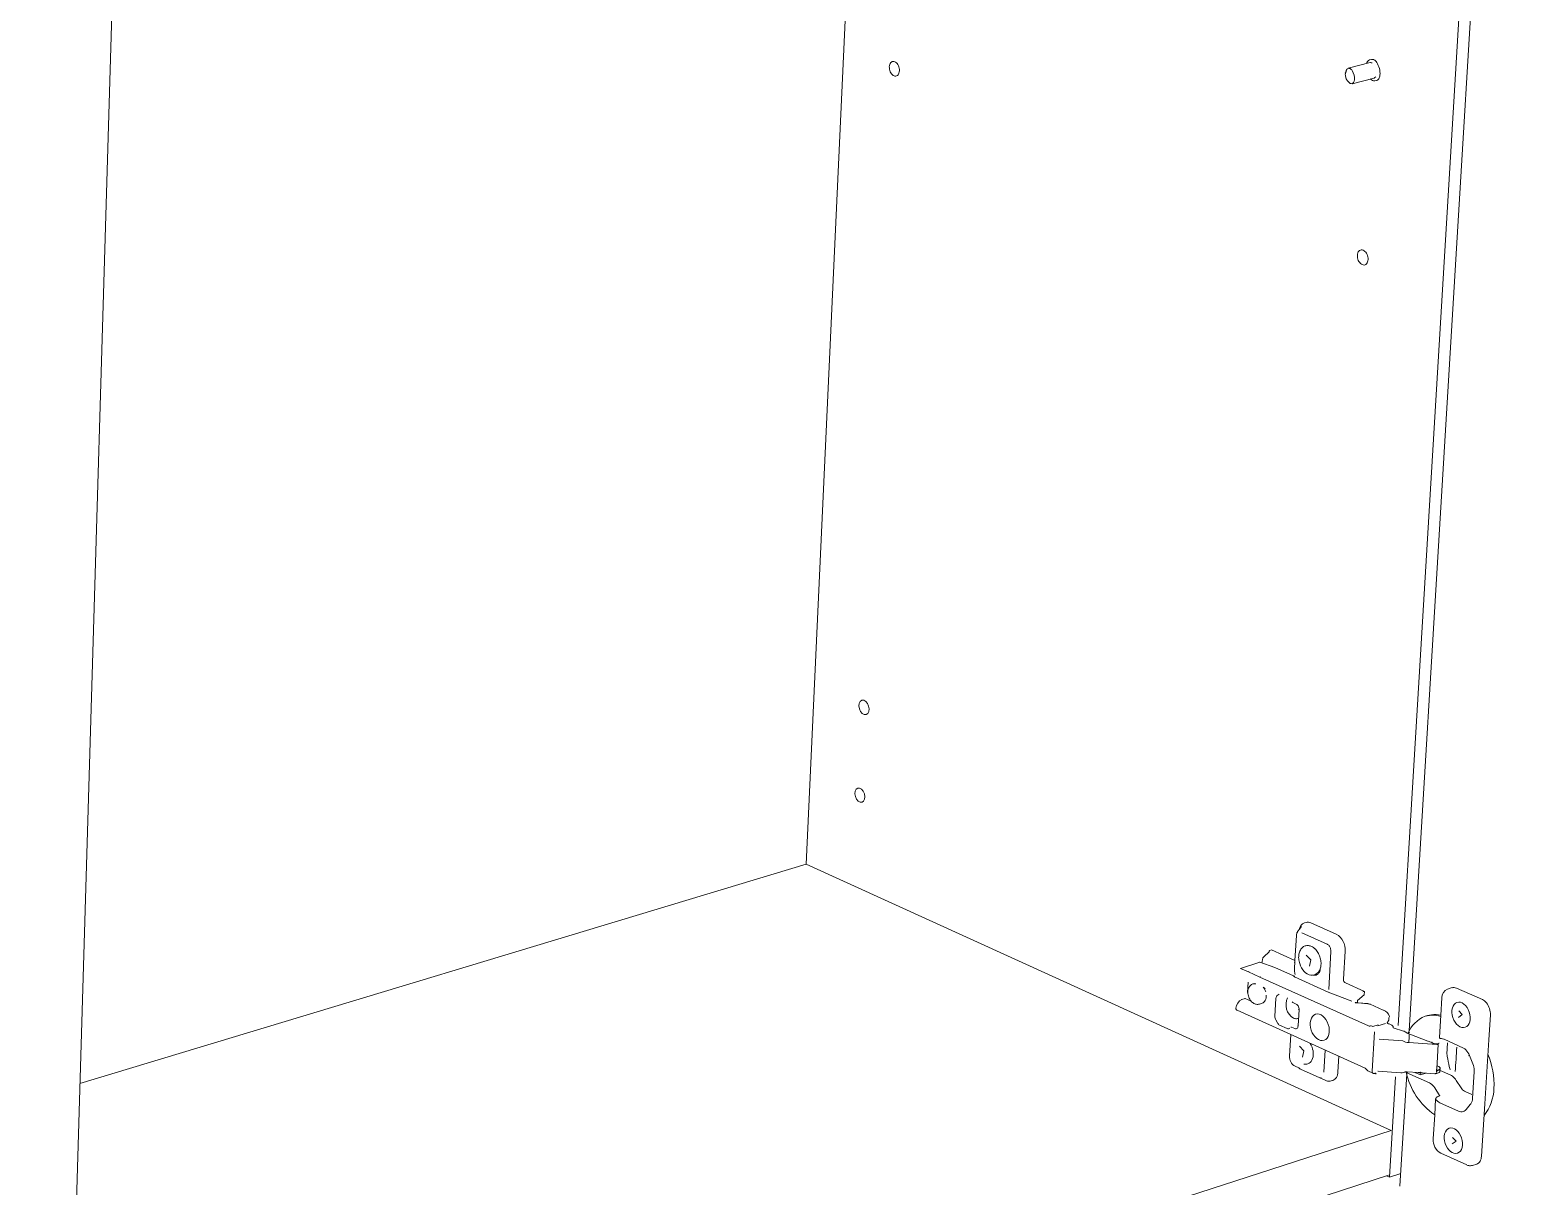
# Model space of a CAD drawing. Header units: metres. Extents: x -6.4 to 35.9, y -8.9 to 6.5.
# Drawn here: x 19.411 to 19.997, y -5.334 to -4.88 of the extents above; entities that cross this region are included whole.
import ezdxf

# ---------------------------------------------------------------- set-up
doc = ezdxf.new("R2010")
doc.units = ezdxf.units.M
doc.header["$MEASUREMENT"] = 0
doc.layers.add('PDF15_Geometry_Num_Penna__7_Num_Penna__7_Num_Penna__7_Num_Penna__7', color=7, linetype='Continuous', lineweight=18)

msp = doc.modelspace()

# ---------------------------------------------------------------- linework, layer by layer
at = {"layer": 'PDF15_Geometry_Num_Penna__7_Num_Penna__7_Num_Penna__7_Num_Penna__7', "color": 7, "linetype": 'Continuous', "lineweight": 18, "flags": 128}
for points in [[(19.94809, -5.27093), (19.99213, -4.53943)], [(19.95242, -5.27296), (19.9967, -4.54016)], [(19.42514, -5.48055), (19.45123, -4.60583)], [(19.73466, -4.79735), (19.71566, -5.20759)], [(19.93709, -4.89318), (19.92842, -4.8954)], [(19.93864, -4.89925), (19.92997, -4.90146)], [(19.43073, -5.29364), (19.71566, -5.20759)], [(19.71566, -5.20759), (19.94525, -5.31206)], [(19.90876, -5.23379), (19.90858, -5.23405), (19.90847, -5.23427), (19.90832, -5.23453), (19.90821, -5.23486), (19.90814, -5.23522), (19.9081, -5.23562), (19.90755, -5.24537)], [(19.90876, -5.23379), (19.90917, -5.23328)], [(19.92167, -5.24184), (19.92167, -5.24155), (19.92162, -5.24122), (19.92155, -5.24092), (19.92148, -5.24062), (19.92136, -5.24037), (19.92126, -5.24007), (19.92111, -5.23985), (19.92096, -5.23963), (19.92078, -5.23942), (19.9206, -5.23923), (19.92037, -5.23908), (19.92016, -5.23894), (19.91019, -5.23453)], [(19.91189, -5.23048), (19.91236, -5.23037), (19.91281, -5.23037), (19.91332, -5.23048), (19.9138, -5.23062)], [(19.89837, -5.24125), (19.89771, -5.24147)], [(19.89837, -5.24125), (19.90755, -5.24537), (19.90733, -5.24896)], [(19.90939, -5.24662), (19.90928, -5.24614), (19.90917, -5.24566), (19.90909, -5.24518), (19.90902, -5.2447), (19.90898, -5.24422), (19.90902, -5.24378), (19.90906, -5.24335), (19.90909, -5.2429), (19.90921, -5.2425), (19.90931, -5.2421), (19.90946, -5.2417), (19.90965, -5.24132), (19.90983, -5.24099), (19.91009, -5.2407), (19.91031, -5.2404), (19.9106, -5.24014), (19.9109, -5.23997), (19.91119, -5.23982), (19.91152, -5.23967), (19.91185, -5.2396), (19.91215, -5.23953), (19.91248, -5.23953), (19.91281, -5.23953), (19.91314, -5.2396), (19.91357, -5.23971), (19.91401, -5.23986), (19.91442, -5.24011), (19.91475, -5.2403), (19.91508, -5.24055), (19.91538, -5.24085), (19.91541, -5.24089)], [(19.91541, -5.24089), (19.91567, -5.24113), (19.91596, -5.24146), (19.91626, -5.24184), (19.91652, -5.24224), (19.91674, -5.24264), (19.91696, -5.24309), (19.91714, -5.24354), (19.91733, -5.24397), (19.91747, -5.24445), (19.91758, -5.24493), (19.91766, -5.24537), (19.91773, -5.24584), (19.91777, -5.24631), (19.91777, -5.24676), (19.91773, -5.24724), (19.91766, -5.24768), (19.91766, -5.24783)], [(19.89373, -5.2461), (19.89378, -5.2461), (19.89381, -5.2461), (19.89378, -5.2461), (19.89378, -5.24606), (19.89373, -5.24606), (19.8937, -5.24606), (19.89366, -5.24606), (19.89366, -5.2461), (19.89362, -5.2461), (19.89366, -5.2461), (19.89373, -5.2461), (19.88617, -5.24849)], [(19.92989, -5.26139), (19.92063, -5.25786), (19.9073, -5.25187), (19.90701, -5.25143), (19.89965, -5.24812), (19.89373, -5.2461)], [(19.89451, -5.24632), (19.89462, -5.2461), (19.89469, -5.24588), (19.89472, -5.24562), (19.89477, -5.24512)], [(19.89476, -5.24512), (19.8948, -5.24486), (19.89487, -5.2446), (19.89498, -5.24438), (19.89513, -5.24415), (19.89531, -5.24397)], [(19.89748, -5.24181), (19.89748, -5.24206), (19.89531, -5.24397)], [(19.89771, -5.24146), (19.89759, -5.24151), (19.89752, -5.24165), (19.89748, -5.2418)], [(19.91195, -5.24332), (19.91373, -5.2451), (19.9132, -5.24758)], [(19.92078, -5.25676), (19.92167, -5.24184)], [(19.88617, -5.24849), (19.88926, -5.24985)], [(19.88925, -5.24985), (19.89377, -5.25191)], [(19.89378, -5.2519), (19.93644, -5.27105)], [(19.90722, -5.25149), (19.90748, -5.2519), (19.90744, -5.2519)], [(19.90734, -5.24896), (19.90734, -5.24926), (19.90734, -5.24956), (19.90737, -5.24985), (19.90744, -5.25014), (19.90748, -5.25047), (19.90758, -5.25088)], [(19.88896, -5.25793), (19.88918, -5.25393)], [(19.89359, -5.26253), (19.89329, -5.2626), (19.89296, -5.26264), (19.89267, -5.26264), (19.89234, -5.2626), (19.89205, -5.26253), (19.89175, -5.26241), (19.89142, -5.26227), (19.89113, -5.26208), (19.89083, -5.26186), (19.89054, -5.26157), (19.89025, -5.26128), (19.89002, -5.26095), (19.88977, -5.26054), (19.88959, -5.26015), (19.8894, -5.25974), (19.88926, -5.25929), (19.88914, -5.25885), (19.8891, -5.25841), (19.88907, -5.25797), (19.88907, -5.25753), (19.8891, -5.25709), (19.88921, -5.25668), (19.88933, -5.25628), (19.88952, -5.25591), (19.88973, -5.25558), (19.88995, -5.25529), (19.89025, -5.25503), (19.8905, -5.25484), (19.89076, -5.2547), (19.89105, -5.25458)], [(19.89172, -5.25437), (19.89105, -5.25458)], [(19.8922, -5.25458), (19.89179, -5.25451), (19.89142, -5.25451), (19.89105, -5.25458)], [(19.8959, -5.25647), (19.89564, -5.25623), (19.89539, -5.25607), (19.89521, -5.25595), (19.89502, -5.25588)], [(19.89608, -5.25774), (19.89587, -5.25716), (19.89564, -5.25657), (19.89535, -5.25607)], [(19.90134, -5.25864), (19.90057, -5.25918)], [(19.92732, -5.25423), (19.93481, -5.25756), (19.93415, -5.25774)], [(19.93481, -5.25756), (19.93474, -5.25882), (19.93206, -5.26116)], [(19.96918, -5.25607), (19.96958, -5.25598), (19.97003, -5.25598), (19.97046, -5.25607), (19.9709, -5.25621), (19.98108, -5.26073)], [(19.89359, -5.26253), (19.89465, -5.2622), (19.89502, -5.26205), (19.89535, -5.26179), (19.89564, -5.26146), (19.89587, -5.26106), (19.89608, -5.26062), (19.8962, -5.26009), (19.89627, -5.25951), (19.89627, -5.25896)], [(19.90009, -5.26021), (19.89965, -5.26733)], [(19.90057, -5.25918), (19.90039, -5.25932), (19.90024, -5.25958), (19.90013, -5.25988), (19.90009, -5.26021)], [(19.90674, -5.26191), (19.90664, -5.26182), (19.90652, -5.26172), (19.90641, -5.2616)], [(19.90803, -5.2625), (19.90674, -5.26191)], [(19.90803, -5.26249), (19.90828, -5.26267), (19.90854, -5.26289), (19.90876, -5.26318), (19.90895, -5.26356), (19.90909, -5.26392), (19.90917, -5.26433), (19.90917, -5.26469), (19.90902, -5.26462), (19.90898, -5.26455)], [(19.90917, -5.26469), (19.9088, -5.27105), (19.90866, -5.27093), (19.90861, -5.27086)], [(19.93199, -5.26205), (19.93203, -5.26186), (19.93203, -5.26168), (19.93206, -5.26116)], [(19.93232, -5.26208), (19.93611, -5.26234), (19.93611, -5.26237)], [(19.98108, -5.26073), (19.98152, -5.26095), (19.98193, -5.26128), (19.98237, -5.26165), (19.98274, -5.26208), (19.9831, -5.26256), (19.9834, -5.26311), (19.98365, -5.26366), (19.98388, -5.26424), (19.98406, -5.26488), (19.98413, -5.26549), (19.98421, -5.26609), (19.98421, -5.26668), (19.98358, -5.27652)], [(19.93504, -5.28763), (19.8848, -5.26495)], [(19.89965, -5.26733), (19.89969, -5.26767), (19.89973, -5.26804), (19.89987, -5.26841), (19.90002, -5.26874)], [(19.90002, -5.26874), (19.90068, -5.26992)], [(19.90068, -5.26992), (19.90087, -5.27018), (19.90105, -5.27038), (19.90127, -5.27058), (19.90149, -5.27072)], [(19.94022, -5.27058), (19.93808, -5.27124)], [(19.94304, -5.27014), (19.94011, -5.27109)], [(19.94441, -5.27028), (19.94415, -5.27021), (19.94389, -5.27009)], [(19.94614, -5.27176), (19.94609, -5.27157), (19.94606, -5.27143), (19.94603, -5.27127), (19.94591, -5.27116), (19.94577, -5.27098), (19.94559, -5.27079), (19.94533, -5.27064), (19.94507, -5.27053), (19.94477, -5.27039), (19.94448, -5.27028), (19.94445, -5.27028), (19.94441, -5.27028)], [(19.95951, -5.26704), (19.95863, -5.2673), (19.95944, -5.26709), (19.96029, -5.26693), (19.96117, -5.2669), (19.96204, -5.2669), (19.96293, -5.26697), (19.96381, -5.26712), (19.96473, -5.26738)], [(19.95951, -5.26704), (19.96032, -5.26683), (19.96117, -5.26668), (19.96205, -5.2666), (19.96293, -5.2666), (19.96385, -5.26672), (19.96477, -5.26687)], [(19.96477, -5.26686), (19.96421, -5.27565)], [(19.97171, -5.26772), (19.97322, -5.26663), (19.97188, -5.2652)], [(19.90149, -5.27072), (19.90454, -5.27208)], [(19.90454, -5.27208), (19.9048, -5.27215), (19.90506, -5.27215), (19.90527, -5.27208), (19.90549, -5.27193)], [(19.90619, -5.27153), (19.90744, -5.27211)], [(19.90744, -5.27211), (19.90774, -5.27222), (19.908, -5.27219), (19.90825, -5.27211), (19.90847, -5.27193), (19.90861, -5.27171), (19.90873, -5.27138), (19.9088, -5.27105)], [(19.93644, -5.27105), (19.93665, -5.27112), (19.93688, -5.27112)], [(19.93809, -5.27124), (19.93779, -5.27112), (19.93746, -5.27105), (19.93717, -5.27105), (19.93687, -5.27112)], [(19.93787, -5.28884), (19.93879, -5.27336)], [(19.94984, -5.27694), (19.94062, -5.2763)], [(19.95102, -5.27352), (19.95076, -5.27334), (19.95043, -5.27317), (19.95014, -5.27307), (19.94609, -5.27183)], [(19.95102, -5.27352), (19.95157, -5.27388), (19.95183, -5.27407), (19.95216, -5.27421), (19.95246, -5.27435)], [(19.95209, -5.27421), (19.95227, -5.27381), (19.95246, -5.27343)], [(19.9522, -5.27762), (19.95224, -5.2772), (19.95227, -5.27671), (19.95231, -5.27628), (19.95234, -5.27579), (19.95234, -5.27538), (19.95238, -5.27501), (19.95242, -5.27472), (19.95242, -5.27451)], [(19.95973, -5.27704), (19.95262, -5.27432)], [(19.96594, -5.27623), (19.96546, -5.27609), (19.96502, -5.27598), (19.96458, -5.27598), (19.96436, -5.27586), (19.96425, -5.27576), (19.96421, -5.27564)], [(19.96614, -5.27629), (19.9737, -5.27976), (19.97417, -5.28009), (19.97458, -5.28049), (19.97502, -5.28097), (19.97538, -5.28148), (19.97572, -5.28208), (19.97598, -5.28267)], [(19.98358, -5.27652), (19.98204, -5.30158)], [(19.9093, -5.27907), (19.91108, -5.28085), (19.91054, -5.28334)], [(19.91887, -5.28916), (19.91939, -5.28057)], [(19.9522, -5.27762), (19.95157, -5.27755), (19.95095, -5.27741), (19.95036, -5.2772), (19.94984, -5.27694)], [(19.96318, -5.27811), (19.96315, -5.27826), (19.96315, -5.2784), (19.9522, -5.27762)], [(19.95977, -5.27704), (19.96145, -5.27777)], [(19.96127, -5.27737), (19.96127, -5.27755), (19.96135, -5.2777), (19.96145, -5.27777)], [(19.96374, -5.27796), (19.96334, -5.27807), (19.96293, -5.27811), (19.96253, -5.27811), (19.96216, -5.27803), (19.96179, -5.27793), (19.96146, -5.27777)], [(19.96315, -5.2784), (19.96337, -5.2784), (19.96359, -5.27836), (19.96373, -5.27829), (19.96377, -5.27821)], [(19.96319, -5.28817), (19.96377, -5.27822)], [(19.96736, -5.2777), (19.96717, -5.2822)], [(19.90902, -5.28755), (19.90914, -5.28763), (19.90942, -5.28784), (19.90972, -5.28799), (19.90968, -5.28791), (19.90965, -5.28784)], [(19.91964, -5.29247), (19.90972, -5.28799)], [(19.92236, -5.29244), (19.92276, -5.29225), (19.92317, -5.292), (19.9235, -5.29166), (19.92379, -5.29126), (19.92405, -5.29079), (19.92423, -5.29023), (19.92435, -5.28964), (19.92442, -5.28902), (19.92479, -5.28299)], [(19.93537, -5.28796), (19.93533, -5.28787), (19.93526, -5.28781), (19.93518, -5.28773), (19.93515, -5.2877), (19.93507, -5.28766), (19.93504, -5.28766), (19.93504, -5.28763)], [(19.93662, -5.28891), (19.9364, -5.28879), (19.93618, -5.28869), (19.93595, -5.28851), (19.93578, -5.28836), (19.93555, -5.28813), (19.93537, -5.28796)], [(19.96451, -5.28773), (19.96447, -5.28754), (19.96436, -5.28737), (19.96418, -5.28718), (19.96396, -5.287), (19.96362, -5.28685), (19.96326, -5.28671), (19.96311, -5.28903)], [(19.96318, -5.28818), (19.96315, -5.28851), (19.96315, -5.28879), (19.96311, -5.28905), (19.96311, -5.28921), (19.96311, -5.28928), (19.96311, -5.28924), (19.96315, -5.28914), (19.96315, -5.28917)], [(19.96443, -5.28884), (19.96451, -5.28773), (19.96443, -5.28791), (19.96433, -5.28806), (19.96414, -5.28824), (19.96388, -5.28836), (19.96355, -5.28851), (19.96315, -5.28858)], [(19.97598, -5.28267), (19.97733, -5.28594), (19.97756, -5.28655), (19.9777, -5.28718), (19.97781, -5.28785), (19.97788, -5.28846), (19.97788, -5.2891)], [(19.91964, -5.29247), (19.91993, -5.29262), (19.92026, -5.2927), (19.92056, -5.29277), (19.92096, -5.29277), (19.92133, -5.29272), (19.9217, -5.29265), (19.92236, -5.29244)], [(19.93824, -5.28964), (19.93662, -5.28891)], [(19.93824, -5.28964), (19.9382, -5.28964), (19.9382, -5.28961), (19.93816, -5.28961), (19.93802, -5.28946), (19.93794, -5.28928), (19.93787, -5.2891), (19.93787, -5.28884)], [(19.93827, -5.28968), (19.93838, -5.28971), (19.93846, -5.28971), (19.93857, -5.28975), (19.93864, -5.28975), (19.93875, -5.28975), (19.93882, -5.28975), (19.93882, -5.28971), (19.93886, -5.28968), (19.93886, -5.28957)], [(19.93938, -5.28982), (19.9393, -5.28982), (19.93919, -5.2898), (19.93912, -5.2898), (19.93901, -5.28975), (19.93893, -5.28975), (19.93882, -5.28975)], [(19.93886, -5.28957), (19.93908, -5.28961), (19.93927, -5.28964), (19.9393, -5.28971), (19.9393, -5.2898), (19.93938, -5.28982)], [(19.94464, -5.33036), (19.94701, -5.29098)], [(19.94871, -5.33392), (19.9514, -5.2899)], [(19.95146, -5.28947), (19.95143, -5.28928), (19.95139, -5.28905)], [(19.96028, -5.29342), (19.95146, -5.28947), (19.95154, -5.28942), (19.95157, -5.28935), (19.95165, -5.28928), (19.95172, -5.28923), (19.9518, -5.28916), (19.95186, -5.2891)], [(19.95462, -5.28928), (19.95683, -5.29027)], [(19.95661, -5.28923), (19.95679, -5.28931), (19.95694, -5.28938), (19.95708, -5.28942), (19.95723, -5.28946), (19.95738, -5.28946), (19.95756, -5.2895), (19.96249, -5.28982)], [(19.95896, -5.28957), (19.95683, -5.29027), (19.95672, -5.28975), (19.95661, -5.28924)], [(19.96242, -5.29541), (19.96204, -5.29486), (19.96164, -5.29442), (19.96121, -5.29402), (19.96076, -5.29369), (19.96028, -5.29342)], [(19.96315, -5.28858), (19.96311, -5.28903)], [(19.96315, -5.28914), (19.96315, -5.28858)], [(19.96443, -5.28884), (19.9644, -5.28903), (19.96425, -5.28917), (19.96407, -5.28931), (19.96381, -5.28946), (19.96351, -5.28957), (19.96315, -5.28968)], [(19.97086, -5.29244), (19.97054, -5.29197), (19.97017, -5.29152), (19.96977, -5.29112), (19.96937, -5.29074), (19.96892, -5.29049), (19.96848, -5.29023), (19.96454, -5.2885)], [(19.97274, -5.29538), (19.97086, -5.29244)], [(19.97788, -5.2891), (19.97722, -5.29946), (19.97715, -5.30004), (19.97704, -5.30059), (19.97686, -5.30111), (19.9766, -5.30158), (19.97634, -5.30195)], [(19.96429, -5.29832), (19.96242, -5.2954)], [(19.96308, -5.30023), (19.96289, -5.30012), (19.96279, -5.30001), (19.96275, -5.29986)], [(19.97436, -5.29685), (19.97403, -5.29666), (19.97366, -5.2964), (19.97332, -5.29611), (19.97304, -5.29574), (19.97274, -5.29538)], [(19.97693, -5.29802), (19.97436, -5.29685)], [(19.9644, -5.30118), (19.96396, -5.30092), (19.96351, -5.30063), (19.96308, -5.30023)], [(19.97168, -5.30445), (19.9644, -5.30118)], [(19.97167, -5.30445), (19.97215, -5.30464), (19.97263, -5.30471), (19.97311, -5.30471), (19.97355, -5.30464), (19.97395, -5.30445), (19.97432, -5.30424), (19.97469, -5.30391), (19.97634, -5.30195)], [(19.98204, -5.30158), (19.98075, -5.32221)], [(19.94525, -5.31206), (19.10916, -5.58288)], [(19.96925, -5.31734), (19.97076, -5.31626), (19.96942, -5.31483)], [(19.98075, -5.32221), (19.98067, -5.32276), (19.98056, -5.32327), (19.98039, -5.32375), (19.98016, -5.32414), (19.97991, -5.32452), (19.97961, -5.32485), (19.97924, -5.32507), (19.97888, -5.32525)], [(19.94459, -5.33036), (19.94904, -5.32893)], [(19.97495, -5.32563), (19.97501, -5.32569), (19.97538, -5.3258), (19.97572, -5.32588), (19.97609, -5.32596), (19.97646, -5.32596), (19.97682, -5.32588), (19.97715, -5.3258), (19.97888, -5.32525)], [(19.94419, -5.32963), (19.10894, -5.60199)], [(19.94349, -5.32989), (19.94459, -5.33036)]]:
    msp.add_lwpolyline(points, dxfattribs=at)
for points in [[(19.74833, -4.8948), (19.74836, -4.89528), (19.74841, -4.89579), (19.74855, -4.89631), (19.74873, -4.89679), (19.74896, -4.89722), (19.74922, -4.89759), (19.74955, -4.89793), (19.74988, -4.89818), (19.75021, -4.89837), (19.75057, -4.89848), (19.7509, -4.89848), (19.75123, -4.89841), (19.75153, -4.89825), (19.75179, -4.89799), (19.752, -4.89767), (19.75215, -4.8973), (19.75226, -4.89686), (19.75233, -4.89642), (19.75233, -4.8959), (19.75226, -4.89538), (19.75212, -4.89491), (19.75197, -4.89444), (19.75171, -4.89399), (19.75146, -4.89359), (19.75116, -4.89326), (19.75083, -4.893), (19.75047, -4.89282), (19.75013, -4.89274), (19.74976, -4.89271), (19.74947, -4.89278), (19.74917, -4.89296), (19.74889, -4.89319), (19.7487, -4.89352), (19.74851, -4.89388), (19.74841, -4.89432)], [(19.93203, -4.96877), (19.93203, -4.96929), (19.9321, -4.9698), (19.93221, -4.97032), (19.93239, -4.9708), (19.93265, -4.97123), (19.93295, -4.97163), (19.93323, -4.97201), (19.93361, -4.97227), (19.93398, -4.97245), (19.93434, -4.97256), (19.93471, -4.9726), (19.93504, -4.97253), (19.93538, -4.97234), (19.93562, -4.97212), (19.93588, -4.97179), (19.93606, -4.97137), (19.93618, -4.97094), (19.93625, -4.97046), (19.93625, -4.96995), (19.93618, -4.96944), (19.93604, -4.96893), (19.93585, -4.96844), (19.93562, -4.968), (19.93533, -4.96761), (19.935, -4.96723), (19.93467, -4.96697), (19.93431, -4.96678), (19.93394, -4.96668), (19.93356, -4.96664), (19.9332, -4.96671), (19.93291, -4.9669), (19.93261, -4.96716), (19.93239, -4.96745), (19.93221, -4.96786), (19.93206, -4.96829)], [(19.90751, -5.24596), (19.90744, -5.24603), (19.9074, -5.24614)], [(19.88605, -5.24846), (19.8861, -5.24846)], [(19.88925, -5.24973), (19.88925, -5.24978), (19.88929, -5.24978), (19.88933, -5.24981), (19.8894, -5.24985)], [(19.88944, -5.24989), (19.88936, -5.24985)], [(19.89399, -5.2519), (19.89388, -5.25187)], [(19.89965, -5.24812), (19.89969, -5.24812)], [(19.907, -5.25143), (19.90708, -5.25143)], [(19.90715, -5.25143), (19.90718, -5.25147)], [(19.9073, -5.25187), (19.90737, -5.25187)], [(19.92063, -5.25786), (19.92067, -5.25786)], [(19.8866, -5.26069), (19.88669, -5.26069)], [(19.88793, -5.26028), (19.88796, -5.26028)], [(19.9371, -5.2626), (19.93713, -5.2626)], [(19.94371, -5.26984), (19.94367, -5.26987)], [(19.90586, -5.2716), (19.90593, -5.27153), (19.90605, -5.27153)], [(19.94074, -5.27623), (19.94065, -5.27628)], [(19.96419, -5.27785), (19.96374, -5.27796), (19.96396, -5.27788)], [(19.96377, -5.27822), (19.96377, -5.27807)], [(19.97598, -5.28266), (19.97582, -5.28273), (19.97575, -5.28281)], [(19.91784, -5.29155), (19.91777, -5.29152), (19.91769, -5.29148), (19.91762, -5.29148), (19.91759, -5.29145)], [(19.91957, -5.29229), (19.91957, -5.2924)], [(19.94004, -5.28884), (19.94008, -5.28884), (19.94015, -5.28884), (19.94018, -5.28884), (19.94022, -5.28884), (19.94025, -5.28884)], [(19.96285, -5.28971), (19.96271, -5.2898), (19.9626, -5.28982), (19.96252, -5.28982)], [(19.96315, -5.28968), (19.96308, -5.28968), (19.96304, -5.28971), (19.963, -5.28971), (19.96296, -5.28971), (19.96289, -5.28971)], [(19.96443, -5.29854), (19.96436, -5.29843)]]:
    msp.add_lwpolyline(points, close=True, dxfattribs=at)
for points in [[(19.93056, -4.90102, 0.118841), (19.9309, -4.89994, 0.162448), (19.92999, -4.89633, 0.121264), (19.92915, -4.8955)], [(19.93566, -4.89355, -0.074236), (19.93602, -4.89269, -0.201991), (19.93681, -4.89209), (19.93753, -4.89192)], [(19.93794, -4.9002, 0.194428), (19.93892, -4.90034), (19.93964, -4.90015, 0.182201), (19.94043, -4.89955, 0.116387), (19.9409, -4.89807, 0.161171), (19.93963, -4.89312, 0.117965), (19.93851, -4.89204)], [(19.91189, -5.23048), (19.91126, -5.23067, 0.275233), (19.90917, -5.23328), (19.91012, -5.2321)], [(19.92732, -5.25423), (19.92711, -5.25407), (19.92692, -5.25385), (19.92677, -5.25364), (19.92663, -5.25334), (19.92659, -5.25305), (19.92655, -5.25272), (19.92722, -5.2417, 0.288968), (19.92376, -5.23508), (19.9138, -5.23063)], [(19.96477, -5.26686), (19.96517, -5.26002, -0.300294), (19.96745, -5.25661), (19.96918, -5.25606)], [(19.8844, -5.2641), (19.88436, -5.26408), (19.88433, -5.26403), (19.88433, -5.26414), (19.88433, -5.26425), (19.88437, -5.26443), (19.88444, -5.26455), (19.88447, -5.26469), (19.88459, -5.26476), (19.88466, -5.26488), (19.8848, -5.26495), (19.88462, -5.26481), (19.88451, -5.26462), (19.88444, -5.2644), (19.8844, -5.2641, -0.267139), (19.88671, -5.26069), (19.88801, -5.26028), (19.89031, -5.26131)], [(19.9088, -5.26815), (19.90847, -5.26822), (19.90817, -5.26826), (19.90788, -5.26826), (19.90762, -5.26822), (19.90734, -5.26815), (19.907, -5.26801, -0.393217), (19.90465, -5.26003)], [(19.94448, -5.27028), (19.94433, -5.27025), (19.94411, -5.27018), (19.94393, -5.27006), (19.94375, -5.26999), (19.94371, -5.26984), (19.94433, -5.26877), (19.94441, -5.26792), (19.94452, -5.26764), (19.94459, -5.26733, 0.276964), (19.94228, -5.26488), (19.94224, -5.26488), (19.94216, -5.26488), (19.9371, -5.2626), (19.9368, -5.2625), (19.93647, -5.2624), (19.93611, -5.26237), (19.93232, -5.26208), (19.93195, -5.26205), (19.93162, -5.26198), (19.93118, -5.26198), (19.93133, -5.26191), (19.93136, -5.26191), (19.9314, -5.26191), (19.93158, -5.26194), (19.93173, -5.26198), (19.93192, -5.26201), (19.93214, -5.26205), (19.93232, -5.26208)], [(19.90902, -5.28755), (19.90758, -5.28692, -0.290757), (19.90539, -5.28288), (19.90586, -5.27446)], [(19.98174, -5.30618, 0.161561), (19.98564, -5.2956, 0.111721), (19.98322, -5.28215)], [(19.94004, -5.28884), (19.94911, -5.28947, 0.139145), (19.94999, -5.28936), (19.95054, -5.28921), (19.95069, -5.28916), (19.95084, -5.28914), (19.95099, -5.2891), (19.95117, -5.28905), (19.95135, -5.28905), (19.95154, -5.28905), (19.95583, -5.28935), (19.95609, -5.28938), (19.95639, -5.28931), (19.95661, -5.28923)], [(19.95117, -5.28905, 0.193602), (19.96237, -5.30592), (19.96275, -5.29986), (19.96275, -5.29981), (19.96275, -5.29979), (19.96275, -5.29975), (19.96275, -5.29972), (19.96278, -5.29972), (19.96278, -5.29968), (19.96278, -5.29964), (19.96278, -5.2996), (19.96278, -5.29957), (19.96282, -5.29957), (19.96282, -5.29953), (19.96282, -5.29948), (19.96286, -5.29946), (19.96286, -5.29942), (19.96289, -5.29939), (19.96289, -5.29934), (19.96293, -5.29931), (19.96293, -5.29927), (19.96296, -5.29927), (19.96296, -5.29924), (19.96301, -5.2992), (19.96301, -5.29916), (19.96304, -5.29916), (19.96304, -5.29913), (19.96308, -5.29913), (19.96308, -5.29908), (19.96311, -5.29908), (19.96311, -5.29906), (19.96315, -5.29906), (19.96318, -5.29901), (19.96322, -5.29898), (19.96327, -5.29898), (19.96327, -5.29895), (19.96329, -5.29895), (19.96334, -5.2989), (19.96337, -5.2989), (19.96337, -5.29887), (19.96341, -5.29887), (19.96344, -5.29887), (19.96348, -5.29883), (19.96351, -5.29883), (19.96355, -5.29883), (19.96355, -5.29879), (19.96443, -5.29854)], [(19.96237, -5.30592), (19.96178, -5.31541, 0.298053), (19.9648, -5.32103), (19.97495, -5.32562)]]:
    msp.add_lwpolyline(points, format="xyb", dxfattribs=at)
at = {"layer": 'PDF15_Geometry_Num_Penna__7_Num_Penna__7_Num_Penna__7_Num_Penna__7', "color": 7, "linetype": 'Continuous', "lineweight": 18}
for centre, radius, start, end in [((19.92983, -4.89705), 0.00233, 148.76573, 170.85309), ((19.93162, -4.89778), 0.00432, 175.5345, 194.77667), ((19.91514, -5.24889), 0.00232, 259.61741, 7.22305), ((19.96291, -5.27832), 0.01182, 111.23694, 159.03742), ((18.11421, -5.17515), 1.85973, 356.49148, 356.78698)]:
    msp.add_arc(centre, radius, start, end, dxfattribs=at)
for centre, major_axis, ratio in [((19.73843, -5.14612), (-0.00084, 0.00278), 0.646451), ((19.7368, -5.18056), (-0.00085, 0.00278), 0.631465), ((19.97274, -5.26672), (-0.00163, 0.00488), 0.660756), ((19.91728, -5.27161), (-0.00168, 0.00511), 0.655187), ((19.9697, -5.31608), (-0.00162, 0.00486), 0.663014)]:
    msp.add_ellipse(centre, major_axis=major_axis, ratio=ratio, dxfattribs=at)
for centre, major_axis, ratio, start_param, end_param in [((19.91342, -5.24564), (-0.00187, 0.00537), 0.728098, 1.500628, 4.057001), ((19.91098, -5.28085), (-0.0015, 0.00518), 0.660135, 2.744103, 5.103265)]:
    msp.add_ellipse(centre, major_axis=major_axis, ratio=ratio, start_param=start_param, end_param=end_param, dxfattribs=at)
for points in [[(19.92842, -4.89539), (19.92867, -4.89539), (19.92758, -4.89584), (19.92784, -4.89584)], [(19.92915, -4.8955), (19.9294, -4.8955), (19.92817, -4.89539), (19.92842, -4.89539)], [(19.93781, -4.89327), (19.93805, -4.89327), (19.93683, -4.89318), (19.93709, -4.89318)], [(19.93852, -4.89204), (19.93885, -4.89204), (19.93718, -4.89192), (19.93753, -4.89192)], [(19.92757, -4.89661), (19.92786, -4.89661), (19.92702, -4.89745), (19.92731, -4.89745)], [(19.92744, -4.89888), (19.92755, -4.89935), (19.92776, -4.89979), (19.92801, -4.90021)], [(19.92801, -4.90021), (19.9283, -4.90021), (19.92835, -4.90081), (19.92864, -4.90081)], [(19.92857, -4.90077), (19.92886, -4.90077), (19.92895, -4.90135), (19.92925, -4.90135)], [(19.92925, -4.90135), (19.9295, -4.90135), (19.92972, -4.90146), (19.92997, -4.90146)], [(19.92997, -4.90146), (19.93022, -4.90146), (19.9303, -4.90102), (19.93056, -4.90102)], [(19.93721, -4.89961), (19.93752, -4.89961), (19.93763, -4.9002), (19.93794, -4.9002)], [(19.93864, -4.89925), (19.93889, -4.89925), (19.93897, -4.89882), (19.93922, -4.89882)], [(19.96717, -5.2822), (19.96717, -5.2822), (19.96811, -5.28756), (19.96839, -5.28831)]]:
    msp.add_open_spline(points, degree=3, dxfattribs=at)

doc.saveas('drawing.dxf')
